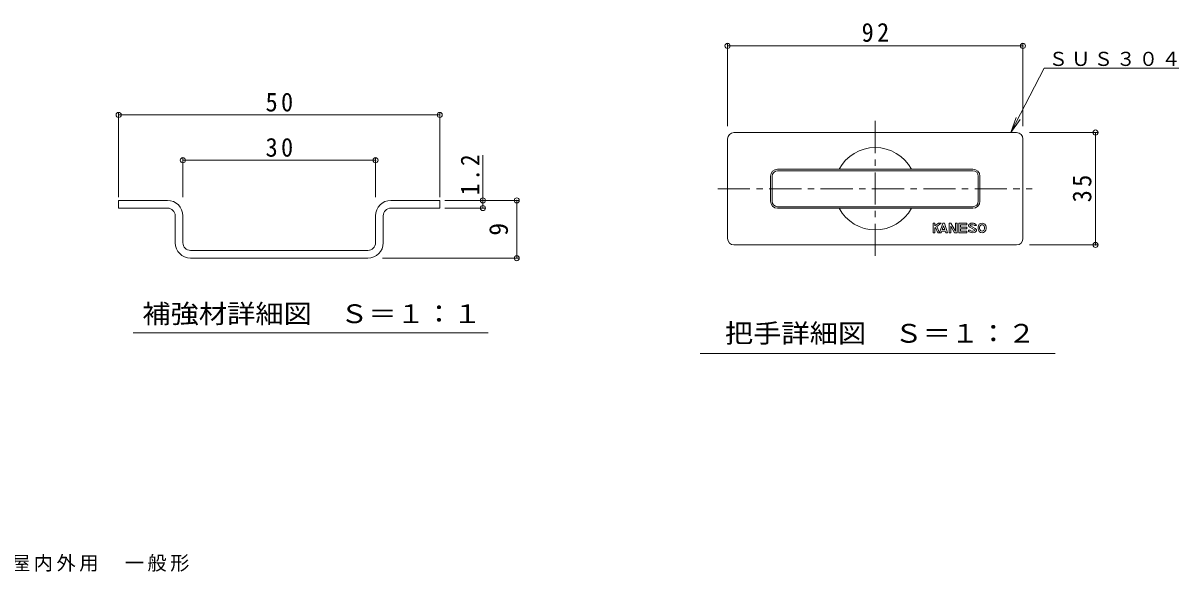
# Model space of a CAD drawing. Units: millimetres at full size, with parts at other scales. Extents: x -372 to 371, y -275 to 268.
# Drawn here: x -7 to 353, y -265.9 to -95 of the extents above; entities that cross this region are included whole.
import ezdxf
from ezdxf.enums import TextEntityAlignment as Align

# ---------------------------------------------------------------- set-up
doc = ezdxf.new("R2010")
doc.units = ezdxf.units.MM
doc.header["$LTSCALE"] = 2
doc.header["$PDMODE"] = 32
doc.header["$PDSIZE"] = 1.6
doc.linetypes.add('CHAIN1', pattern=[8, 5, -1, 1, -1])
for name, color, linetype, lineweight in [('D-2', 3, 'Continuous', 9), ('D-4', 7, 'Continuous', 9), ('D-5', 7, 'Continuous', 9), ('E-0', 7, 'Continuous', 9), ('E-4', 7, 'Continuous', 9), ('E-5', 7, 'Continuous', 9)]:
    doc.layers.add(name, color=color, linetype=linetype, lineweight=lineweight)
doc.layers.add('F-5_F-5ﾚｲﾔ', color=7, linetype='Continuous')
doc.styles.add('ＭＳ ゴシック', font='')
doc.styles.get('ＭＳ ゴシック').set_extended_font_data('MS Gothic')

msp = doc.modelspace()

# ---------------------------------------------------------------- linework, layer by layer
at = {"layer": 'D-2', "linetype": 'CHAIN1'}
for p, q in [((258.394, -125.449), (258.394, -167.649)), ((209.381, -146.55), (307.312, -146.55))]:
    msp.add_line(p, q, dxfattribs=at)
at = {"layer": 'D-2'}
for p, q in [((214.395, -129.049), (302.394, -129.049)), ((212.394, -162.049), (212.394, -131.049)), ((304.394, -131.049), (304.394, -162.049)), ((225.794, -142.649), (225.794, -150.45)), ((226.294, -142.65), (226.294, -150.449)), ((227.994, -140.95), (288.795, -140.95)), ((288.794, -140.45), (227.995, -140.45)), ((290.495, -142.626), (290.495, -150.449)), ((290.994, -150.45), (290.994, -142.649)), ((227.994, -152.15), (288.795, -152.15)), ((288.794, -152.65), (227.995, -152.65)), ((276.416, -157.259), (276.416, -160.259)), ((276.416, -157.259), (276.916, -157.259)), ((276.916, -158.134), (278.083, -157.259)), ((276.916, -157.259), (276.916, -158.134)), ((277.541, -158.29), (278.916, -157.259)), ((277.541, -158.29), (278.416, -160.259)), ((278.083, -157.259), (278.916, -157.259)), ((279.416, -157.259), (278.416, -160.259)), ((279.666, -158.09), (279.276, -159.259)), ((279.416, -157.259), (279.916, -157.259)), ((280.056, -159.259), (279.666, -158.09)), ((280.916, -160.259), (279.916, -157.259)), ((281.416, -157.259), (281.416, -160.259)), ((281.416, -157.259), (281.916, -157.259)), ((283.416, -159.759), (281.916, -157.259)), ((283.133, -160.259), (281.916, -158.231)), ((281.916, -158.231), (281.916, -160.259)), ((283.416, -157.259), (283.416, -159.759)), ((283.416, -157.259), (283.916, -157.259)), ((283.916, -157.259), (283.916, -160.259)), ((284.416, -157.259), (284.416, -160.259)), ((284.416, -157.259), (286.916, -157.259)), ((284.916, -157.759), (286.916, -157.759)), ((284.916, -157.759), (284.916, -158.509)), ((286.916, -157.259), (286.916, -157.759)), ((288.024, -158.138), (289.511, -158.956)), ((289.416, -158.009), (289.916, -158.009)), ((276.416, -160.259), (276.916, -160.259)), ((276.916, -158.759), (276.916, -160.259)), ((277.869, -160.259), (278.943, -160.259)), ((279.11, -159.759), (278.943, -160.259)), ((279.11, -159.759), (280.222, -159.759)), ((279.276, -159.259), (280.056, -159.259)), ((280.389, -160.259), (280.222, -159.759)), ((280.389, -160.259), (280.916, -160.259)), ((281.416, -160.259), (281.916, -160.259)), ((283.133, -160.259), (283.916, -160.259)), ((284.416, -160.259), (286.916, -160.259)), ((284.916, -158.509), (286.916, -158.509)), ((284.916, -159.009), (286.916, -159.009)), ((284.916, -159.009), (284.916, -159.759)), ((284.916, -159.759), (286.916, -159.759)), ((286.916, -158.509), (286.916, -159.009)), ((286.916, -159.759), (286.916, -160.259)), ((287.916, -159.509), (287.416, -159.509)), ((287.821, -158.561), (289.307, -159.379)), ((290.416, -158.509), (290.416, -159.009)), ((290.916, -158.509), (290.916, -159.009)), ((292.416, -158.509), (292.416, -159.009)), ((292.916, -158.509), (292.916, -159.009)), ((214.395, -164.049), (302.394, -164.049))]:
    msp.add_line(p, q, dxfattribs=at)
msp.add_lwpolyline([(276.916, -158.759), (277.131, -158.598), (277.869, -160.259)], dxfattribs=at)
for centre, radius, start, end in [((214.395, -131.049), 2, 90, 180), ((302.394, -131.049), 2, 0, 90), ((258.394, -146.55), 12.807, 28.44438, 151.55562), ((227.995, -142.649), 2.2, 90, 180), ((227.994, -142.65), 1.7, 90, 180), ((288.794, -142.649), 2.2, 0, 90), ((288.795, -142.65), 1.7, 0.79478, 90), ((227.995, -150.45), 2.2, 180, 270), ((227.994, -150.449), 1.7, 180, 270), ((288.794, -150.45), 2.2, 270, 0), ((288.795, -150.449), 1.7, 270, 0), ((258.394, -146.55), 12.807, 208.44438, 331.55562), ((291.666, -158.509), 1.25, 0, 180), ((291.666, -158.509), 0.75, 0, 180), ((291.666, -159.009), 1.25, 180, 0), ((291.666, -159.009), 0.75, 180, 0), ((214.395, -162.049), 2, 180, 270), ((302.394, -162.049), 2, 270, 0)]:
    msp.add_arc(centre, radius, start, end, dxfattribs=at)
for centre, major_axis, ratio, start_param, end_param in [((288.666, -158.009), (1.25, 0), 0.5999, 6.2831853, 10.2532741), ((288.666, -158.009), (0.75, 0), 0.3331, 6.2831853, 9.9691811), ((288.666, -159.509), (1.25, 0), 0.5999, 3.1415927, 7.1117288), ((288.666, -159.509), (0.75, 0), 0.3331, 3.1415927, 6.8275703)]:
    msp.add_ellipse(centre, major_axis=major_axis, ratio=ratio, start_param=start_param, end_param=end_param, dxfattribs=at)
at = {"layer": 'D-4'}
for p, q in [((212.394, -101.449), (212.394, -127.049)), ((212.394, -102.049), (304.394, -102.049)), ((304.394, -101.449), (304.394, -127.049)), ((327.594, -129.049), (306.394, -129.049)), ((326.994, -129.049), (326.994, -164.049)), ((327.594, -164.049), (306.394, -164.049))]:
    msp.add_line(p, q, dxfattribs=at)
for p in [(212.394, -102.049), (304.394, -102.049), (326.994, -129.049), (326.994, -164.049)]:
    msp.add_point(p, dxfattribs=at)
at = {"layer": 'D-5'}
for p, q in [((311.008, -108.98), (352.97, -108.98)), ((300.627, -129.049), (302.325, -124.346)), ((203.826, -197.865), (314.409, -197.865))]:
    msp.add_line(p, q, dxfattribs=at)
msp.add_lwpolyline([(311.008, -108.98), (300.627, -129.049), (303.484, -124.946)], dxfattribs=at)
at = {"layer": 'E-0'}
for p, q in [((22.747, -150.18), (22.747, -152.58)), ((37.947, -150.18), (22.747, -150.18)), ((107.547, -150.18), (122.747, -150.18)), ((122.747, -150.18), (122.747, -152.58)), ((37.948, -152.58), (22.747, -152.58)), ((107.548, -152.58), (122.747, -152.58)), ((40.348, -163.38), (40.348, -154.98)), ((42.747, -154.98), (42.747, -163.38)), ((102.747, -154.98), (102.747, -163.38)), ((105.148, -163.38), (105.148, -154.98)), ((100.347, -165.78), (45.147, -165.78)), ((100.348, -168.18), (45.148, -168.18))]:
    msp.add_line(p, q, dxfattribs=at)
for centre, radius, start, end in [((37.947, -154.98), 4.8, 0, 90), ((107.547, -154.98), 4.8, 90, 180), ((37.948, -154.98), 2.4, 0, 90), ((107.548, -154.98), 2.4, 90, 180), ((45.148, -163.38), 4.8, 180, 270), ((45.147, -163.38), 2.4, 180, 270), ((100.347, -163.38), 2.4, 270, 0), ((100.348, -163.38), 4.8, 270, 0)]:
    msp.add_arc(centre, radius, start, end, dxfattribs=at)
at = {"layer": 'E-4'}
for p, q in [((22.747, -149.144), (22.747, -122.966)), ((22.747, -123.566), (122.747, -123.566)), ((122.747, -149.144), (122.747, -122.966)), ((136.209, -152.58), (136.209, -136.067)), ((42.747, -149.144), (42.747, -137.068)), ((42.747, -137.668), (102.747, -137.668)), ((102.747, -149.144), (102.747, -137.068)), ((124.291, -150.18), (147.334, -150.18)), ((146.734, -168.18), (146.734, -150.18)), ((124.291, -152.58), (136.809, -152.58)), ((104.901, -168.18), (147.334, -168.18))]:
    msp.add_line(p, q, dxfattribs=at)
for p in [(22.747, -123.566), (122.747, -123.566), (42.747, -137.668), (102.747, -137.668), (136.209, -150.18), (146.734, -150.18), (136.209, -152.58), (146.734, -168.18)]:
    msp.add_point(p, dxfattribs=at)
at = {"layer": 'E-5'}
msp.add_line((27.282, -191.476), (137.865, -191.476), dxfattribs=at)

# ---------------------------------------------------------------- texts
at = {"layer": 'D-4', "color": 2, "insert": (254.144, -100.849), "char_height": 5.865, "attachment_point": 7, "style": 'ＭＳ ゴシック'}
msp.add_mtext('\\T1.27;\\W0.95;92', dxfattribs=at)
at = {"layer": 'D-4', "color": 2, "insert": (325.794, -150.799), "char_height": 5.865, "attachment_point": 7, "rotation": 90, "style": 'ＭＳ ゴシック'}
msp.add_mtext('\\T1.27;\\W0.95;35', dxfattribs=at)
at = {"layer": 'D-5', "color": 2, "style": 'ＭＳ ゴシック', "width": 1.1}
msp.add_text('把手詳細図\u3000Ｓ＝１：２', height=5.865, dxfattribs=at).set_placement((211.571, -196.289), align=Align.BOTTOM_LEFT)
at = {"layer": 'D-5', "insert": (312.398, -108.374), "char_height": 4.399, "attachment_point": 7, "style": 'ＭＳ ゴシック'}
msp.add_mtext('\\T1.17;ＳＵＳ３０４', dxfattribs=at)
at = {"layer": 'E-4', "color": 2, "style": 'ＭＳ ゴシック'}
msp.add_text('9', height=5.865, rotation=90, dxfattribs=at).set_placement((145.734, -161.18), align=Align.BOTTOM_LEFT)
at = {"layer": 'E-4', "color": 2, "char_height": 5.865, "attachment_point": 7, "style": 'ＭＳ ゴシック'}
for s, insert in [('\\T1.27;\\W0.95;50', (68.497, -122.566)), ('\\T1.27;\\W0.95;30', (68.498, -136.668))]:
    msp.add_mtext(s, dxfattribs=dict(at, insert=insert))
at = {"layer": 'E-4', "color": 2, "insert": (135.209, -148.582), "char_height": 5.865, "attachment_point": 7, "rotation": 90, "style": 'ＭＳ ゴシック'}
msp.add_mtext('\\T1.27;\\W0.9;1.2', dxfattribs=at)
at = {"layer": 'E-5', "color": 2, "style": 'ＭＳ ゴシック', "width": 1.1}
msp.add_text('補強材詳細図\u3000Ｓ＝１：１', height=5.865, dxfattribs=at).set_placement((30.117, -190.189), align=Align.BOTTOM_LEFT)
at = {"layer": 'F-5_F-5ﾚｲﾔ', "insert": (-170.038, -265.925), "char_height": 4.399, "attachment_point": 7, "style": 'ＭＳ ゴシック'}
msp.add_mtext('\\T1.18;フロアーハッチ\u3000張物用（適用床材：3.5mm以下）屋内外用\u3000一般形', dxfattribs=at)

doc.saveas('drawing.dxf')
